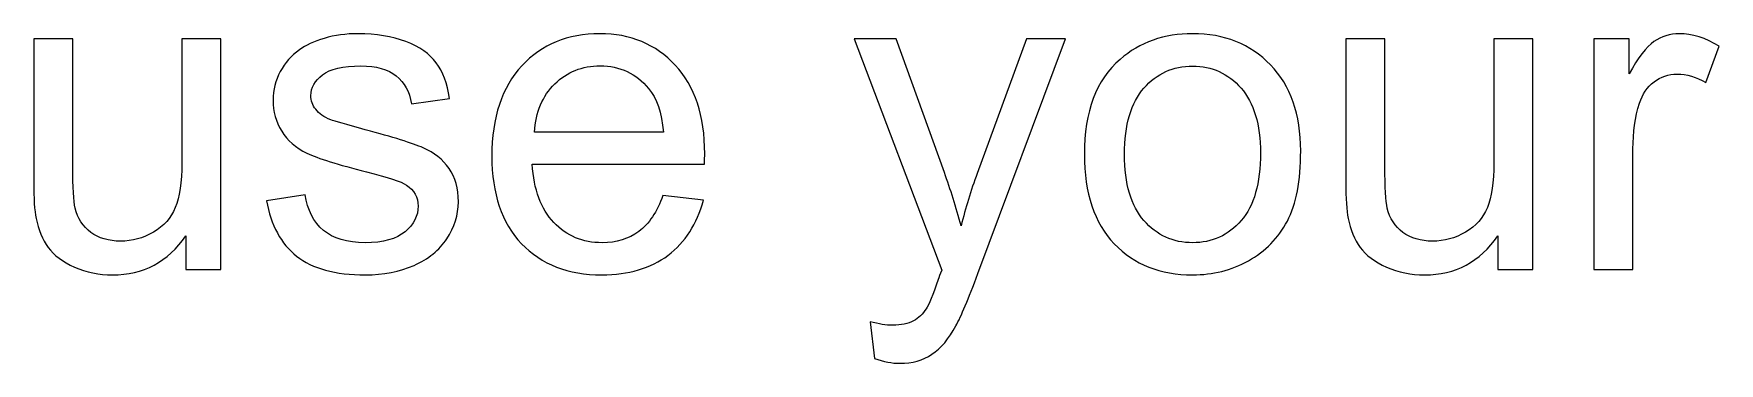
# Model space of a CAD drawing. Header units: centimetres. Extents: x -24.8 to 34.2, y -10 to 25.5.
# Drawn here: x 17.794 to 20.999, y 5.759 to 6.386 of the extents above; entities that cross this region are included whole.
import ezdxf

# ---------------------------------------------------------------- set-up
doc = ezdxf.new("R2010")
doc.units = ezdxf.units.CM
doc.header["$MEASUREMENT"] = 0
doc.layers.add('Layer 1', color=7, linetype='Continuous')

msp = doc.modelspace()

# ---------------------------------------------------------------- linework, layer by layer
at = {"layer": 'Layer 1', "color": 250}
for points, knots in [([(18.23716, 6.06814), (18.23716, 6.06814), (18.31067, 6.07971), (18.31067, 6.07971), (18.31067, 6.07971), (18.31477, 6.05022), (18.32634, 6.02764), (18.34525, 6.01184), (18.34525, 6.01184), (18.36401, 5.99618), (18.3904, 5.98827), (18.42441, 5.98827), (18.42441, 5.98827), (18.45856, 5.98827), (18.48396, 5.99533), (18.50047, 6.00916), (18.50047, 6.00916), (18.51698, 6.02313), (18.5253, 6.0395), (18.5253, 6.05812), (18.5253, 6.05812), (18.5253, 6.07506), (18.51796, 6.08818), (18.50329, 6.09792), (18.50329, 6.09792), (18.49313, 6.10455), (18.46773, 6.11287), (18.42723, 6.12303), (18.42723, 6.12303), (18.37276, 6.13686), (18.3348, 6.14872), (18.31378, 6.15887), (18.31378, 6.15887), (18.29275, 6.16889), (18.27667, 6.18286), (18.2658, 6.20064), (18.2658, 6.20064), (18.25494, 6.21842), (18.24943, 6.23804), (18.24943, 6.25949), (18.24943, 6.25949), (18.24943, 6.2791), (18.25395, 6.29716), (18.26298, 6.31381), (18.26298, 6.31381), (18.27187, 6.33061), (18.28414, 6.34443), (18.29953, 6.35544), (18.29953, 6.35544), (18.3111, 6.36391), (18.3269, 6.37125), (18.3468, 6.37717), (18.3468, 6.37717), (18.36684, 6.3831), (18.38828, 6.38606), (18.41114, 6.38606), (18.41114, 6.38606), (18.44557, 6.38606), (18.47577, 6.38098), (18.50188, 6.3711), (18.50188, 6.3711), (18.52798, 6.36123), (18.54717, 6.34782), (18.55959, 6.33089), (18.55959, 6.33089), (18.57201, 6.31381), (18.58048, 6.29124), (18.58513, 6.26287), (18.58513, 6.26287), (18.58513, 6.26287), (18.51246, 6.25285), (18.51246, 6.25285), (18.51246, 6.25285), (18.50907, 6.27543), (18.49948, 6.29307), (18.48367, 6.30577), (18.48367, 6.30577), (18.46787, 6.31847), (18.44543, 6.32482), (18.41651, 6.32482), (18.41651, 6.32482), (18.38236, 6.32482), (18.35795, 6.31918), (18.34341, 6.30789), (18.34341, 6.30789), (18.32874, 6.2966), (18.3214, 6.28333), (18.3214, 6.26824), (18.3214, 6.26824), (18.3214, 6.2585), (18.3245, 6.24989), (18.33057, 6.24213), (18.33057, 6.24213), (18.33664, 6.23409), (18.34609, 6.2276), (18.35907, 6.22223), (18.35907, 6.22223), (18.36655, 6.21955), (18.38843, 6.2132), (18.42483, 6.20332), (18.42483, 6.20332), (18.47747, 6.18921), (18.51415, 6.17778), (18.5349, 6.16875), (18.5349, 6.16875), (18.55578, 6.15986), (18.57215, 6.14674), (18.584, 6.12967), (18.584, 6.12967), (18.59586, 6.11259), (18.60178, 6.09142), (18.60178, 6.06602), (18.60178, 6.06602), (18.60178, 6.04119), (18.59445, 6.01791), (18.58005, 5.99589), (18.58005, 5.99589), (18.56552, 5.97402), (18.54463, 5.95709), (18.5174, 5.94509), (18.5174, 5.94509), (18.49017, 5.9331), (18.45926, 5.92717), (18.42483, 5.92717), (18.42483, 5.92717), (18.36768, 5.92717), (18.32422, 5.93903), (18.2943, 5.96273), (18.2943, 5.96273), (18.26439, 5.98644), (18.24534, 6.02157), (18.23716, 6.06814)], [0, 0, 0, 0, 0.030303, 0.030303, 0.030303, 0.030303, 0.0606061, 0.0606061, 0.0606061, 0.0606061, 0.0909091, 0.0909091, 0.0909091, 0.0909091, 0.1212121, 0.1212121, 0.1212121, 0.1212121, 0.1515152, 0.1515152, 0.1515152, 0.1515152, 0.1818182, 0.1818182, 0.1818182, 0.1818182, 0.2121212, 0.2121212, 0.2121212, 0.2121212, 0.2424242, 0.2424242, 0.2424242, 0.2424242, 0.2727273, 0.2727273, 0.2727273, 0.2727273, 0.3030303, 0.3030303, 0.3030303, 0.3030303, 0.3333333, 0.3333333, 0.3333333, 0.3333333, 0.3636364, 0.3636364, 0.3636364, 0.3636364, 0.3939394, 0.3939394, 0.3939394, 0.3939394, 0.4242424, 0.4242424, 0.4242424, 0.4242424, 0.4545455, 0.4545455, 0.4545455, 0.4545455, 0.4848485, 0.4848485, 0.4848485, 0.4848485, 0.5151515, 0.5151515, 0.5151515, 0.5151515, 0.5454545, 0.5454545, 0.5454545, 0.5454545, 0.5757576, 0.5757576, 0.5757576, 0.5757576, 0.6060606, 0.6060606, 0.6060606, 0.6060606, 0.6363636, 0.6363636, 0.6363636, 0.6363636, 0.6666667, 0.6666667, 0.6666667, 0.6666667, 0.6969697, 0.6969697, 0.6969697, 0.6969697, 0.7272727, 0.7272727, 0.7272727, 0.7272727, 0.7575758, 0.7575758, 0.7575758, 0.7575758, 0.7878788, 0.7878788, 0.7878788, 0.7878788, 0.8181818, 0.8181818, 0.8181818, 0.8181818, 0.8484848, 0.8484848, 0.8484848, 0.8484848, 0.8787879, 0.8787879, 0.8787879, 0.8787879, 0.9090909, 0.9090909, 0.9090909, 0.9090909, 0.9393939, 0.9393939, 0.9393939, 0.9393939, 0.969697, 0.969697, 0.969697, 0.969697, 1, 1, 1, 1]), ([(18.99068, 6.07844), (18.99068, 6.07844), (19.06759, 6.06899), (19.06759, 6.06899), (19.06759, 6.06899), (19.05545, 6.02397), (19.03302, 5.98912), (19.00028, 5.96428), (19.00028, 5.96428), (18.9674, 5.93959), (18.92549, 5.92717), (18.87455, 5.92717), (18.87455, 5.92717), (18.81034, 5.92717), (18.7594, 5.94693), (18.72187, 5.98644), (18.72187, 5.98644), (18.68419, 6.02595), (18.66542, 6.08141), (18.66542, 6.15281), (18.66542, 6.15281), (18.66542, 6.22675), (18.68447, 6.28404), (18.72243, 6.32482), (18.72243, 6.32482), (18.76053, 6.3656), (18.80978, 6.38606), (18.87046, 6.38606), (18.87046, 6.38606), (18.92916, 6.38606), (18.97714, 6.36602), (19.01425, 6.32609), (19.01425, 6.32609), (19.0515, 6.28616), (19.07013, 6.22985), (19.07013, 6.15746), (19.07013, 6.15746), (19.07013, 6.15295), (19.06999, 6.14632), (19.0697, 6.13757), (19.0697, 6.13757), (19.0697, 6.13757), (18.74233, 6.13757), (18.74233, 6.13757), (18.74233, 6.13757), (18.74501, 6.08931), (18.7587, 6.05234), (18.78325, 6.0268), (18.78325, 6.0268), (18.8078, 6.00111), (18.83828, 5.98827), (18.87497, 5.98827), (18.87497, 5.98827), (18.90221, 5.98827), (18.92549, 5.99547), (18.94482, 6.00986), (18.94482, 6.00986), (18.96415, 6.02411), (18.97939, 6.04697), (18.99068, 6.07844)], [0, 0, 0, 0, 0.0666667, 0.0666667, 0.0666667, 0.0666667, 0.1333333, 0.1333333, 0.1333333, 0.1333333, 0.2, 0.2, 0.2, 0.2, 0.2666667, 0.2666667, 0.2666667, 0.2666667, 0.3333333, 0.3333333, 0.3333333, 0.3333333, 0.4, 0.4, 0.4, 0.4, 0.4666667, 0.4666667, 0.4666667, 0.4666667, 0.5333333, 0.5333333, 0.5333333, 0.5333333, 0.6, 0.6, 0.6, 0.6, 0.6666667, 0.6666667, 0.6666667, 0.6666667, 0.7333333, 0.7333333, 0.7333333, 0.7333333, 0.8, 0.8, 0.8, 0.8, 0.8666667, 0.8666667, 0.8666667, 0.8666667, 0.9333333, 0.9333333, 0.9333333, 0.9333333, 1, 1, 1, 1]), ([(19.7919, 6.15662), (19.7919, 6.2379), (19.81448, 6.29815), (19.85977, 6.33724), (19.85977, 6.33724), (19.89745, 6.36969), (19.94345, 6.38606), (19.99778, 6.38606), (19.99778, 6.38606), (20.05818, 6.38606), (20.10756, 6.36631), (20.1458, 6.32665), (20.1458, 6.32665), (20.18419, 6.28714), (20.20324, 6.23253), (20.20324, 6.16283), (20.20324, 6.16283), (20.20324, 6.10624), (20.19477, 6.06179), (20.17784, 6.02948), (20.17784, 6.02948), (20.1609, 5.99702), (20.13621, 5.9719), (20.1039, 5.95398), (20.1039, 5.95398), (20.07144, 5.93606), (20.03616, 5.92717), (19.99778, 5.92717), (19.99778, 5.92717), (19.9364, 5.92717), (19.88673, 5.94679), (19.84877, 5.9863), (19.84877, 5.9863), (19.81081, 6.02567), (19.7919, 6.08239), (19.7919, 6.15662)], [0, 0, 0, 0, 0.1111111, 0.1111111, 0.1111111, 0.1111111, 0.2222222, 0.2222222, 0.2222222, 0.2222222, 0.3333333, 0.3333333, 0.3333333, 0.3333333, 0.4444444, 0.4444444, 0.4444444, 0.4444444, 0.5555556, 0.5555556, 0.5555556, 0.5555556, 0.6666667, 0.6666667, 0.6666667, 0.6666667, 0.7777778, 0.7777778, 0.7777778, 0.7777778, 0.8888889, 0.8888889, 0.8888889, 0.8888889, 1, 1, 1, 1]), ([(20.76061, 5.93705), (20.76061, 5.93705), (20.76061, 6.37604), (20.76061, 6.37604), (20.76061, 6.37604), (20.76061, 6.37604), (20.8275, 6.37604), (20.8275, 6.37604), (20.8275, 6.37604), (20.8275, 6.37604), (20.8275, 6.30958), (20.8275, 6.30958), (20.8275, 6.30958), (20.84457, 6.34062), (20.86038, 6.36123), (20.87491, 6.3711), (20.87491, 6.3711), (20.88931, 6.38098), (20.90525, 6.38606), (20.92261, 6.38606), (20.92261, 6.38606), (20.94772, 6.38606), (20.97312, 6.37802), (20.99909, 6.36207), (20.99909, 6.36207), (20.99909, 6.36207), (20.97341, 6.29293), (20.97341, 6.29293), (20.97341, 6.29293), (20.95534, 6.30379), (20.93714, 6.30916), (20.91894, 6.30916), (20.91894, 6.30916), (20.90257, 6.30916), (20.88804, 6.30422), (20.87505, 6.29448), (20.87505, 6.29448), (20.86207, 6.2846), (20.8529, 6.27106), (20.8474, 6.2537), (20.8474, 6.2537), (20.83907, 6.22731), (20.83498, 6.19839), (20.83498, 6.16692), (20.83498, 6.16692), (20.83498, 6.16692), (20.83498, 5.93705), (20.83498, 5.93705), (20.83498, 5.93705), (20.83498, 5.93705), (20.76061, 5.93705), (20.76061, 5.93705)], [0, 0, 0, 0, 0.0769231, 0.0769231, 0.0769231, 0.0769231, 0.1538462, 0.1538462, 0.1538462, 0.1538462, 0.2307692, 0.2307692, 0.2307692, 0.2307692, 0.3076923, 0.3076923, 0.3076923, 0.3076923, 0.3846154, 0.3846154, 0.3846154, 0.3846154, 0.4615385, 0.4615385, 0.4615385, 0.4615385, 0.5384615, 0.5384615, 0.5384615, 0.5384615, 0.6153846, 0.6153846, 0.6153846, 0.6153846, 0.6923077, 0.6923077, 0.6923077, 0.6923077, 0.7692308, 0.7692308, 0.7692308, 0.7692308, 0.8461538, 0.8461538, 0.8461538, 0.8461538, 0.9230769, 0.9230769, 0.9230769, 0.9230769, 1, 1, 1, 1]), ([(18.08377, 5.93705), (18.08377, 5.93705), (18.08377, 6.00154), (18.08377, 6.00154), (18.08377, 6.00154), (18.04948, 5.95187), (18.00306, 5.92717), (17.94436, 5.92717), (17.94436, 5.92717), (17.91853, 5.92717), (17.89426, 5.93211), (17.87183, 5.94199), (17.87183, 5.94199), (17.84939, 5.95187), (17.83274, 5.96443), (17.82187, 5.97938), (17.82187, 5.97938), (17.81087, 5.99448), (17.80325, 6.01283), (17.79887, 6.03456), (17.79887, 6.03456), (17.79591, 6.04923), (17.79436, 6.07237), (17.79436, 6.10412), (17.79436, 6.10412), (17.79436, 6.10412), (17.79436, 6.37604), (17.79436, 6.37604), (17.79436, 6.37604), (17.79436, 6.37604), (17.86872, 6.37604), (17.86872, 6.37604), (17.86872, 6.37604), (17.86872, 6.37604), (17.86872, 6.13263), (17.86872, 6.13263), (17.86872, 6.13263), (17.86872, 6.09368), (17.87027, 6.06758), (17.87324, 6.05403), (17.87324, 6.05403), (17.87803, 6.03442), (17.88791, 6.01918), (17.90301, 6.00789), (17.90301, 6.00789), (17.91825, 5.99674), (17.93702, 5.99124), (17.95931, 5.99124), (17.95931, 5.99124), (17.98161, 5.99124), (18.00249, 5.99688), (18.02211, 6.00831), (18.02211, 6.00831), (18.04172, 6.01974), (18.05555, 6.0354), (18.06359, 6.05502), (18.06359, 6.05502), (18.07178, 6.07477), (18.07587, 6.10342), (18.07587, 6.14081), (18.07587, 6.14081), (18.07587, 6.14081), (18.07587, 6.37604), (18.07587, 6.37604), (18.07587, 6.37604), (18.07587, 6.37604), (18.15024, 6.37604), (18.15024, 6.37604), (18.15024, 6.37604), (18.15024, 6.37604), (18.15024, 5.93705), (18.15024, 5.93705), (18.15024, 5.93705), (18.15024, 5.93705), (18.08377, 5.93705), (18.08377, 5.93705)], [0, 0, 0, 0, 0.0526316, 0.0526316, 0.0526316, 0.0526316, 0.1052632, 0.1052632, 0.1052632, 0.1052632, 0.1578947, 0.1578947, 0.1578947, 0.1578947, 0.2105263, 0.2105263, 0.2105263, 0.2105263, 0.2631579, 0.2631579, 0.2631579, 0.2631579, 0.3157895, 0.3157895, 0.3157895, 0.3157895, 0.3684211, 0.3684211, 0.3684211, 0.3684211, 0.4210526, 0.4210526, 0.4210526, 0.4210526, 0.4736842, 0.4736842, 0.4736842, 0.4736842, 0.5263158, 0.5263158, 0.5263158, 0.5263158, 0.5789474, 0.5789474, 0.5789474, 0.5789474, 0.6315789, 0.6315789, 0.6315789, 0.6315789, 0.6842105, 0.6842105, 0.6842105, 0.6842105, 0.7368421, 0.7368421, 0.7368421, 0.7368421, 0.7894737, 0.7894737, 0.7894737, 0.7894737, 0.8421053, 0.8421053, 0.8421053, 0.8421053, 0.8947368, 0.8947368, 0.8947368, 0.8947368, 0.9473684, 0.9473684, 0.9473684, 0.9473684, 1, 1, 1, 1]), ([(19.39298, 5.768), (19.39298, 5.768), (19.38466, 5.83785), (19.38466, 5.83785), (19.38466, 5.83785), (19.40103, 5.83348), (19.41514, 5.83122), (19.42727, 5.83122), (19.42727, 5.83122), (19.44378, 5.83122), (19.45705, 5.83404), (19.46692, 5.83954), (19.46692, 5.83954), (19.47694, 5.84505), (19.48499, 5.85267), (19.49134, 5.86269), (19.49134, 5.86269), (19.49613, 5.87002), (19.50361, 5.88851), (19.51406, 5.918), (19.51406, 5.918), (19.51547, 5.92223), (19.51772, 5.92816), (19.52069, 5.9362), (19.52069, 5.9362), (19.52069, 5.9362), (19.35418, 6.37604), (19.35418, 6.37604), (19.35418, 6.37604), (19.35418, 6.37604), (19.43433, 6.37604), (19.43433, 6.37604), (19.43433, 6.37604), (19.43433, 6.37604), (19.52577, 6.1219), (19.52577, 6.1219), (19.52577, 6.1219), (19.53748, 6.08959), (19.5482, 6.05572), (19.55752, 6.02016), (19.55752, 6.02016), (19.56612, 6.05431), (19.57628, 6.08761), (19.58814, 6.12021), (19.58814, 6.12021), (19.58814, 6.12021), (19.68198, 6.37604), (19.68198, 6.37604), (19.68198, 6.37604), (19.68198, 6.37604), (19.75634, 6.37604), (19.75634, 6.37604), (19.75634, 6.37604), (19.75634, 6.37604), (19.58941, 5.92957), (19.58941, 5.92957), (19.58941, 5.92957), (19.57149, 5.88131), (19.55752, 5.84815), (19.54764, 5.82995), (19.54764, 5.82995), (19.53438, 5.80539), (19.51928, 5.78747), (19.5022, 5.77604), (19.5022, 5.77604), (19.48499, 5.76461), (19.46467, 5.75883), (19.44096, 5.75883), (19.44096, 5.75883), (19.42657, 5.75883), (19.41062, 5.76193), (19.39298, 5.768)], [0, 0, 0, 0, 0.0555556, 0.0555556, 0.0555556, 0.0555556, 0.1111111, 0.1111111, 0.1111111, 0.1111111, 0.1666667, 0.1666667, 0.1666667, 0.1666667, 0.2222222, 0.2222222, 0.2222222, 0.2222222, 0.2777778, 0.2777778, 0.2777778, 0.2777778, 0.3333333, 0.3333333, 0.3333333, 0.3333333, 0.3888889, 0.3888889, 0.3888889, 0.3888889, 0.4444444, 0.4444444, 0.4444444, 0.4444444, 0.5, 0.5, 0.5, 0.5, 0.5555556, 0.5555556, 0.5555556, 0.5555556, 0.6111111, 0.6111111, 0.6111111, 0.6111111, 0.6666667, 0.6666667, 0.6666667, 0.6666667, 0.7222222, 0.7222222, 0.7222222, 0.7222222, 0.7777778, 0.7777778, 0.7777778, 0.7777778, 0.8333333, 0.8333333, 0.8333333, 0.8333333, 0.8888889, 0.8888889, 0.8888889, 0.8888889, 0.9444444, 0.9444444, 0.9444444, 0.9444444, 1, 1, 1, 1]), ([(20.5783, 5.93705), (20.5783, 5.93705), (20.5783, 6.00154), (20.5783, 6.00154), (20.5783, 6.00154), (20.54401, 5.95187), (20.49759, 5.92717), (20.43889, 5.92717), (20.43889, 5.92717), (20.41306, 5.92717), (20.38879, 5.93211), (20.36636, 5.94199), (20.36636, 5.94199), (20.34392, 5.95187), (20.32727, 5.96443), (20.3164, 5.97938), (20.3164, 5.97938), (20.3054, 5.99448), (20.29778, 6.01283), (20.2934, 6.03456), (20.2934, 6.03456), (20.29044, 6.04923), (20.28889, 6.07237), (20.28889, 6.10412), (20.28889, 6.10412), (20.28889, 6.10412), (20.28889, 6.37604), (20.28889, 6.37604), (20.28889, 6.37604), (20.28889, 6.37604), (20.36325, 6.37604), (20.36325, 6.37604), (20.36325, 6.37604), (20.36325, 6.37604), (20.36325, 6.13263), (20.36325, 6.13263), (20.36325, 6.13263), (20.36325, 6.09368), (20.3648, 6.06758), (20.36777, 6.05403), (20.36777, 6.05403), (20.37256, 6.03442), (20.38244, 6.01918), (20.39754, 6.00789), (20.39754, 6.00789), (20.41278, 5.99674), (20.43155, 5.99124), (20.45384, 5.99124), (20.45384, 5.99124), (20.47614, 5.99124), (20.49702, 5.99688), (20.51664, 6.00831), (20.51664, 6.00831), (20.53625, 6.01974), (20.55008, 6.0354), (20.55812, 6.05502), (20.55812, 6.05502), (20.56631, 6.07477), (20.5704, 6.10342), (20.5704, 6.14081), (20.5704, 6.14081), (20.5704, 6.14081), (20.5704, 6.37604), (20.5704, 6.37604), (20.5704, 6.37604), (20.5704, 6.37604), (20.64477, 6.37604), (20.64477, 6.37604), (20.64477, 6.37604), (20.64477, 6.37604), (20.64477, 5.93705), (20.64477, 5.93705), (20.64477, 5.93705), (20.64477, 5.93705), (20.5783, 5.93705), (20.5783, 5.93705)], [0, 0, 0, 0, 0.0526316, 0.0526316, 0.0526316, 0.0526316, 0.1052632, 0.1052632, 0.1052632, 0.1052632, 0.1578947, 0.1578947, 0.1578947, 0.1578947, 0.2105263, 0.2105263, 0.2105263, 0.2105263, 0.2631579, 0.2631579, 0.2631579, 0.2631579, 0.3157895, 0.3157895, 0.3157895, 0.3157895, 0.3684211, 0.3684211, 0.3684211, 0.3684211, 0.4210526, 0.4210526, 0.4210526, 0.4210526, 0.4736842, 0.4736842, 0.4736842, 0.4736842, 0.5263158, 0.5263158, 0.5263158, 0.5263158, 0.5789474, 0.5789474, 0.5789474, 0.5789474, 0.6315789, 0.6315789, 0.6315789, 0.6315789, 0.6842105, 0.6842105, 0.6842105, 0.6842105, 0.7368421, 0.7368421, 0.7368421, 0.7368421, 0.7894737, 0.7894737, 0.7894737, 0.7894737, 0.8421053, 0.8421053, 0.8421053, 0.8421053, 0.8947368, 0.8947368, 0.8947368, 0.8947368, 0.9473684, 0.9473684, 0.9473684, 0.9473684, 1, 1, 1, 1]), ([(18.74642, 6.19881), (18.74642, 6.19881), (18.99153, 6.19881), (18.99153, 6.19881), (18.99153, 6.19881), (18.98828, 6.23564), (18.97883, 6.26344), (18.96345, 6.28178), (18.96345, 6.28178), (18.93974, 6.31043), (18.90898, 6.32482), (18.8713, 6.32482), (18.8713, 6.32482), (18.83716, 6.32482), (18.80837, 6.31339), (18.78509, 6.29053), (18.78509, 6.29053), (18.7618, 6.26767), (18.74896, 6.23705), (18.74642, 6.19881)], [0, 0, 0, 0, 0.2, 0.2, 0.2, 0.2, 0.4, 0.4, 0.4, 0.4, 0.6, 0.6, 0.6, 0.6, 0.8, 0.8, 0.8, 0.8, 1, 1, 1, 1]), ([(19.86838, 6.15662), (19.86838, 6.10031), (19.88066, 6.05826), (19.90521, 6.03032), (19.90521, 6.03032), (19.92977, 6.00224), (19.96067, 5.98827), (19.99778, 5.98827), (19.99778, 5.98827), (20.03475, 5.98827), (20.06551, 6.00238), (20.09007, 6.03046), (20.09007, 6.03046), (20.11448, 6.05855), (20.12675, 6.10144), (20.12675, 6.15902), (20.12675, 6.15902), (20.12675, 6.21334), (20.11448, 6.25455), (20.08978, 6.28249), (20.08978, 6.28249), (20.06509, 6.31043), (20.03447, 6.3244), (19.99778, 6.3244), (19.99778, 6.3244), (19.96067, 6.3244), (19.92977, 6.31043), (19.90521, 6.28263), (19.90521, 6.28263), (19.88066, 6.25483), (19.86838, 6.21278), (19.86838, 6.15662)], [0, 0, 0, 0, 0.125, 0.125, 0.125, 0.125, 0.25, 0.25, 0.25, 0.25, 0.375, 0.375, 0.375, 0.375, 0.5, 0.5, 0.5, 0.5, 0.625, 0.625, 0.625, 0.625, 0.75, 0.75, 0.75, 0.75, 0.875, 0.875, 0.875, 0.875, 1, 1, 1, 1])]:
    msp.add_open_spline(points, degree=3, knots=knots, dxfattribs=at)

doc.saveas('drawing.dxf')
